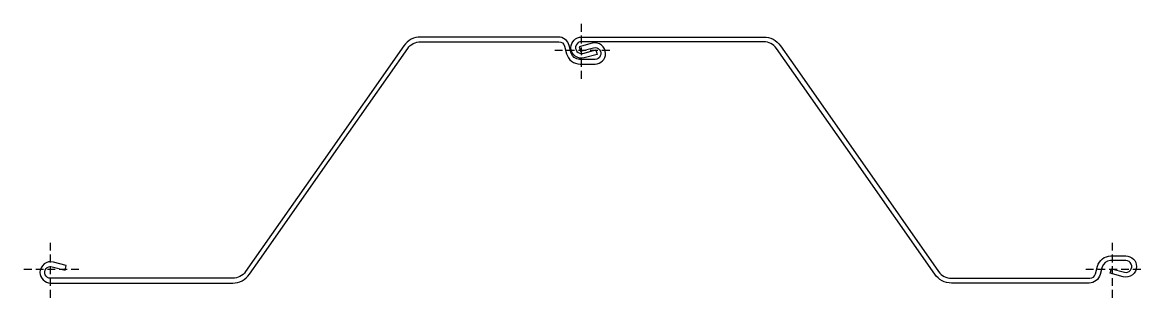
# Model space of a CAD drawing. Header units: millimetres. Extents: x -36 to 1388, y -36 to 315.
import ezdxf

# ---------------------------------------------------------------- set-up
doc = ezdxf.new("R2010")
doc.units = ezdxf.units.MM
doc.linetypes.add('DASHED', pattern=[0.75, 0.5, -0.25])
doc.layers.add('ref', color=251, linetype='Continuous', plot=False)

msp = doc.modelspace()

# ---------------------------------------------------------------- linework, layer by layer
for points in [[(647.2, 290.2, -0.340671), (654.4, 284.6), (657, 274.9, 0.340671), (674.1, 261.7), (693.2, 261.7, 0.414214), (706.7, 275.2, 0.493145), (689.7, 288.2), (673.2, 283.8), (674.8, 278), (691.2, 282.4, -1.140281), (693.2, 267.7), (673.4, 267.7, -0.340671), (663, 275.7), (660.4, 285.4, 0.340671), (646.4, 296.2), (471.1, 296.2, 0.244699), (449.8, 285.1), (347.6, 139), (248.3, -2.7, -0.244699), (231.9, -11.3), (0, -11.3, -1.140281), (1.9, 3.5), (18.4, -0.9), (19.9, 4.9), (3.5, 9.3, 0.493145), (-13.5, -3.8, 0.414214), (0, -17.3), (231.9, -17.3, 0.244699), (253.2, -6.2), (266.4, 12.8), (354.9, 139), (454.7, 281.7, -0.244699), (471.1, 290.2)], [(1147.1, -17.3, -0.244699), (1125.8, -6.2), (1023.6, 139.9), (924.3, 281.7, 0.244699), (907.9, 290.2), (676, 290.2, 1.140281), (677.9, 275.4), (694.4, 279.8), (695.9, 274), (679.5, 269.6, -0.493145), (662.5, 282.7, -0.414214), (676, 296.2), (907.9, 296.2, -0.244699), (929.2, 285.1), (942.4, 266.2), (1030.9, 139.9), (1130.7, -2.7, 0.244699), (1147.1, -11.3), (1323.2, -11.3, 0.340671), (1330.4, -5.7), (1333, 4, -0.340671), (1350.1, 17.2), (1369.2, 17.2, -0.414214), (1382.7, 3.8, -0.493145), (1365.7, -9.3), (1349.2, -4.9), (1350.8, 0.9), (1367.2, -3.5, 1.140281), (1369.2, 11.2), (1349.4, 11.2, 0.340671), (1339, 3.2), (1336.4, -6.4, -0.340671), (1322.4, -17.3)]]:
    msp.add_lwpolyline(points, format="xyb", close=True)
at = {"layer": 'ref', "linetype": 'DASHED', "ltscale": 20}
for p, q in [((676, 243), (676, 314.9)), ((712, 278.9), (640, 278.9)), ((0, -36), (0, 36)), ((1352, -36), (1352, 36)), ((36, 0), (-36, 0)), ((1388, 0), (1316, 0))]:
    msp.add_line(p, q, dxfattribs=at)

doc.saveas('drawing.dxf')
